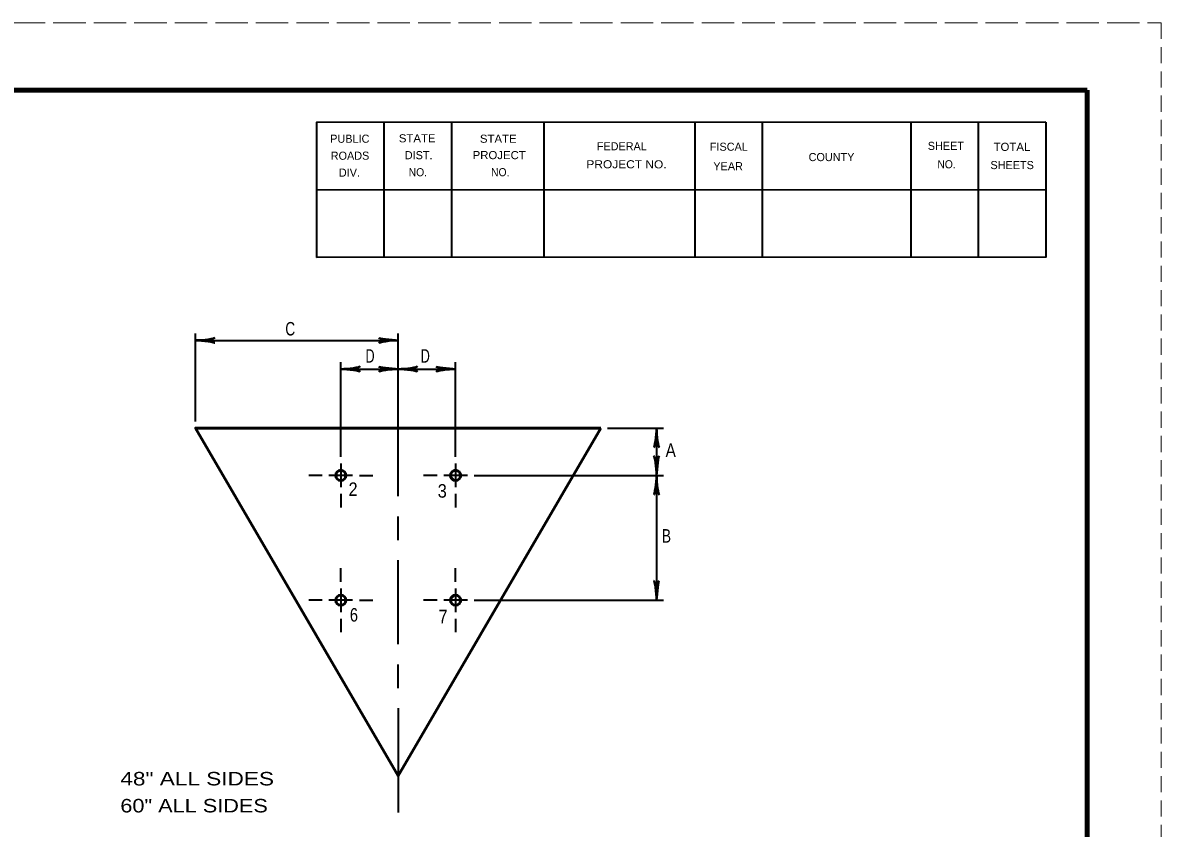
# Model space of a CAD drawing. Extents: x -68 to 613, y -1036 to -595.
# Drawn here: x 444 to 612.5, y -714.8 to -595.5 of the extents above; entities that cross this region are included whole.
import ezdxf
from ezdxf.enums import TextEntityAlignment as Align

# ---------------------------------------------------------------- set-up
doc = ezdxf.new("R2010")
doc.units = 0
doc.header["$LTSCALE"] = 0.8
doc.linetypes.add('LONG_DASHED', pattern=[7.5, 6, -1.5])
doc.linetypes.add('MEDIUM_DASHED', pattern=[4.5, 3, -1.5])
doc.layers.add('1', color=7, linetype='Continuous', lineweight=53)
doc.layers.add('61', color=7, linetype='Continuous', lineweight=35)

msp = doc.modelspace()

# ---------------------------------------------------------------- linework, layer by layer
at = {"layer": '1', "linetype": 'MEDIUM_DASHED', "lineweight": 13}
msp.add_line((612.5175, -595.4958), (612.4975, -1035.5158), dxfattribs=at)
at = {"layer": '1', "lineweight": 35}
for p, q in [((469.5613, -654.5509), (469.5613, -641.5509)), ((499.5613, -665.6297), (499.5613, -641.5509)), ((469.5613, -642.5509), (499.5613, -642.5509)), ((491.0613, -659.8009), (491.0613, -645.8009)), ((508.0613, -659.8009), (508.0613, -645.8009)), ((530.5613, -655.5509), (538.8113, -655.5509)), ((491.0613, -660.8009), (491.0613, -664.3009)), ((508.0613, -660.8009), (508.0613, -664.3009)), ((488.3113, -662.5509), (486.3113, -662.5509)), ((492.8113, -662.5509), (489.3113, -662.5509)), ((493.8113, -662.5509), (495.8113, -662.5509)), ((505.3113, -662.5509), (503.3113, -662.5509)), ((509.8113, -662.5509), (506.3113, -662.5509)), ((510.8113, -662.5509), (538.8113, -662.5509)), ((491.0613, -665.3009), (491.0613, -667.3009)), ((508.0613, -665.3009), (508.0613, -667.3009)), ((499.5613, -672.1297), (499.5613, -668.6297)), ((499.5613, -687.5509), (499.5613, -675.1297)), ((491.0613, -678.3009), (491.0613, -676.3009)), ((508.0613, -678.3009), (508.0613, -676.3009)), ((491.0613, -679.3009), (491.0613, -682.8009)), ((508.0613, -679.3009), (508.0613, -682.8009)), ((488.3113, -681.0509), (486.3113, -681.0509)), ((492.8113, -681.0509), (489.3113, -681.0509)), ((493.8113, -681.0509), (495.8113, -681.0509)), ((505.3113, -681.0509), (503.3113, -681.0509)), ((509.8113, -681.0509), (506.3113, -681.0509)), ((510.8113, -681.0509), (538.8113, -681.0509)), ((491.0613, -683.8009), (491.0613, -685.8009)), ((508.0613, -683.8009), (508.0613, -685.8009)), ((499.5613, -694.0509), (499.5613, -690.5509)), ((499.5613, -697.0509), (499.5613, -712.4792))]:
    msp.add_line(p, q, dxfattribs=at)
at = {"layer": '1'}
msp.add_line((529.5613, -655.5509), (499.5613, -707.0509), dxfattribs=at)
at = {"layer": '1', "lineweight": 35}
for points in [[(491.0613, -646.8009), (499.5613, -646.8009), (508.0613, -646.8009)], [(537.8113, -655.5509), (537.8113, -662.5509), (537.8113, -681.0509)]]:
    msp.add_lwpolyline(points, dxfattribs=at)
at = {"layer": '1'}
msp.add_lwpolyline([(529.5613, -655.5509), (469.5613, -655.5509), (499.5613, -707.0509)], dxfattribs=at)
for centre in [(491.0613, -662.5509), (508.0613, -662.5509), (491.0613, -681.0509), (508.0613, -681.0509)]:
    msp.add_circle(centre, 0.75, dxfattribs=at)
at = {"layer": '1', "lineweight": 40}
for centre, major_axis, ratio, start_param, end_param in [((470.6818, -642.7625), (-1.7565, 0.1757), 0.07063, 3.14071475, 5.41810995), ((470.6818, -642.7625), (-1.7565, 0.1757), 0.07063, 3.14071475, 5.41810995), ((470.6525, -642.2746), (-1.7857, -0.1562), 0.122415, 0.89635335, 3.14159265), ((470.6525, -642.2746), (-1.7857, -0.1562), 0.122415, 0.89635335, 3.14159265), ((498.4701, -642.8272), (1.7857, 0.1562), 0.122415, 0.89635335, 3.14159265), ((498.4701, -642.8272), (1.7857, 0.1562), 0.122415, 0.89635335, 3.14159265), ((498.4408, -642.3393), (1.7565, -0.1757), 0.07063, 3.14071475, 5.41810995), ((498.4408, -642.3393), (1.7565, -0.1757), 0.07063, 3.14071475, 5.41810995), ((492.1818, -647.0125), (-1.7565, 0.1757), 0.07063, 3.14071475, 5.41810995), ((492.1818, -647.0125), (-1.7565, 0.1757), 0.07063, 3.14071475, 5.41810995), ((492.1525, -646.5246), (-1.7857, -0.1562), 0.122415, 0.89635335, 3.14159265), ((492.1525, -646.5246), (-1.7857, -0.1562), 0.122415, 0.89635335, 3.14159265), ((498.4701, -647.0772), (1.7857, 0.1562), 0.122415, 0.89635335, 3.14159265), ((498.4701, -647.0772), (1.7857, 0.1562), 0.122415, 0.89635335, 3.14159265), ((498.4408, -646.5893), (1.7565, -0.1757), 0.07063, 3.14071475, 5.41810995), ((498.4408, -646.5893), (1.7565, -0.1757), 0.07063, 3.14071475, 5.41810995), ((500.6818, -647.0125), (-1.7565, 0.1757), 0.07063, 3.14071475, 5.41810995), ((500.6818, -647.0125), (-1.7565, 0.1757), 0.07063, 3.14071475, 5.41810995), ((500.6525, -646.5246), (-1.7857, -0.1562), 0.122415, 0.89635335, 3.14159265), ((500.6525, -646.5246), (-1.7857, -0.1562), 0.122415, 0.89635335, 3.14159265), ((506.9701, -647.0772), (1.7857, 0.1562), 0.122415, 0.89635335, 3.14159265), ((506.9408, -646.5893), (1.7565, -0.1757), 0.07063, 3.14071475, 5.41810995), ((537.5997, -656.6714), (0.1757, 1.7565), 0.07063, 3.14071475, 5.41810995), ((537.5997, -656.6714), (0.1757, 1.7565), 0.07063, 3.14071475, 5.41810995), ((538.0876, -656.6421), (-0.1562, 1.7857), 0.122415, 0.89635335, 3.14159265), ((538.0876, -656.6421), (-0.1562, 1.7857), 0.122415, 0.89635335, 3.14159265), ((537.535, -661.4597), (0.1562, -1.7857), 0.122415, 0.89635335, 3.14159265), ((537.535, -661.4597), (0.1562, -1.7857), 0.122415, 0.89635335, 3.14159265), ((538.0229, -661.4304), (-0.1757, -1.7565), 0.07063, 3.14071475, 5.41810995), ((538.0229, -661.4304), (-0.1757, -1.7565), 0.07063, 3.14071475, 5.41810995), ((537.5997, -663.6714), (0.1757, 1.7565), 0.07063, 3.14071475, 5.41810995), ((537.5997, -663.6714), (0.1757, 1.7565), 0.07063, 3.14071475, 5.41810995), ((538.0876, -663.6421), (-0.1562, 1.7857), 0.122415, 0.89635335, 3.14159265), ((538.0876, -663.6421), (-0.1562, 1.7857), 0.122415, 0.89635335, 3.14159265), ((537.535, -679.9597), (0.1562, -1.7857), 0.122415, 0.89635335, 3.14159265), ((538.0229, -679.9304), (-0.1757, -1.7565), 0.07063, 3.14071475, 5.41810995)]:
    msp.add_ellipse(centre, major_axis=major_axis, ratio=ratio, start_param=start_param, end_param=end_param, dxfattribs=at)
at = {"layer": '61', "linetype": 'LONG_DASHED', "lineweight": 13}
msp.add_line((-67.5025, -595.4958), (612.5175, -595.4958), dxfattribs=at)
at = {"layer": '61', "lineweight": 158}
msp.add_line((601.5375, -605.4958), (601.5575, -1025.5358), dxfattribs=at)
at = {"layer": '61'}
for p, q in [((497.4575, -610.2558), (497.4575, -630.2558)), ((507.4575, -610.2558), (507.4575, -630.2558)), ((521.1375, -610.2558), (521.1375, -630.2558)), ((543.4575, -610.2558), (543.4575, -630.2558)), ((553.4575, -610.2558), (553.4575, -630.2558)), ((575.4375, -610.2358), (575.4375, -630.2358)), ((585.4375, -610.2358), (585.4375, -630.2358)), ((595.4575, -620.2758), (487.4375, -620.2558))]:
    msp.add_line(p, q, dxfattribs=at)
at = {"layer": '61', "lineweight": 158}
msp.add_lwpolyline([(601.5375, -605.4958), (-37.5025, -605.4958), (-37.5025, -1025.5158)], dxfattribs=at)
at = {"layer": '61'}
for points in [[(595.4375, -610.2358), (487.4575, -610.2558), (487.4575, -630.2558)], [(595.4375, -610.2358), (595.4375, -630.2358), (487.4575, -630.2558)]]:
    msp.add_lwpolyline(points, dxfattribs=at)

# ---------------------------------------------------------------- texts
at = {"layer": '1'}
for s, width, p in [('C', 0.75, (483.5775, -641.8288)), ('D', 0.7, (495.3965, -645.8535)), ('D', 0.7, (503.569, -645.8535)), ('A', 0.85, (539.9059, -659.8144)), ('2', 0.9, (492.8818, -665.6)), ('3', 0.9, (506.0837, -665.8516)), ('B', 0.75, (539.2772, -672.5176)), ('6', 0.8, (493.0075, -684.2145)), ('7', 0.9, (506.2094, -684.4661))]:
    msp.add_text(s, height=2, dxfattribs=dict(at, width=width)).set_placement(p, align=Align.CENTER)
for s, width, p in [('48" ALL SIDES', 1.25, (458.4309, -708.4827)), ('60" ALL SIDES', 1.2, (458.4309, -712.4827))]:
    msp.add_text(s, height=2, dxfattribs=dict(at, width=width)).set_placement(p)
at = {"layer": '61'}
for s, rotation, p in [('PUBLIC', 0.033, (489.4975, -613.2758)), ('FEDERAL', 0.007, (528.9575, -614.3958)), ('FISCAL', 359.942, (545.6975, -614.4558)), ('SHEET', 0.059, (577.9575, -614.3358)), ('ROADS', 0.124, (489.5775, -615.7958)), ('DIST.', 0.056, (500.5375, -615.7158)), ('COUNTY', 0.069, (560.3175, -615.9958)), ('YEAR', 0.105, (546.2175, -617.3558)), ('SHEETS', 359.959, (587.2375, -617.1758)), ('DIV.', 359.932, (490.7775, -618.2958))]:
    msp.add_text(s, height=1.201, rotation=rotation, dxfattribs=at).set_placement(p)
for s, rotation, width, p in [('STATE', 0.059, 1.05, (499.6575, -613.2158)), ('STATE', 0.059, 1.05, (511.6575, -613.2758)), ('TOTAL', 359.926, 1.05, (587.6975, -614.4758)), ('PROJECT', 359.908, 1.05, (510.5775, -615.6958)), ('PROJECT NO.', 359.922, 1.1, (527.4175, -617.0558)), ('NO.', 359.852, 0.95, (579.3775, -617.0558)), ('NO.', 359.852, 0.95, (501.1175, -618.2358)), ('NO.', 0.225, 0.95, (513.3175, -618.2358))]:
    msp.add_text(s, height=1.201, rotation=rotation, dxfattribs=dict(at, width=width)).set_placement(p)

doc.saveas('drawing.dxf')
